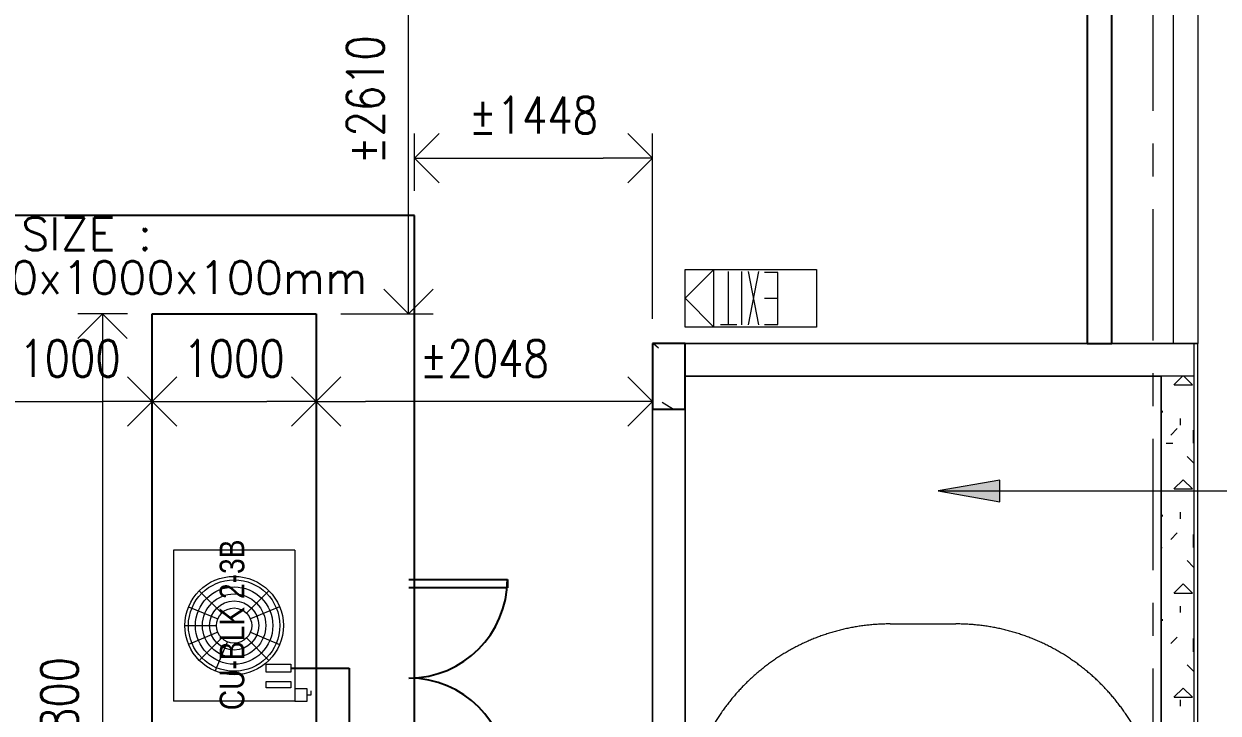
# Model space of a CAD drawing. Header units: millimetres. Extents: x 401980 to 1130603, y 21610 to 442280.
# Drawn here: x 927884 to 935162, y 128677 to 132878 of the extents above; entities that cross this region are included whole.
import ezdxf
from ezdxf.lldxf.tags import DXFTag

# ---------------------------------------------------------------- set-up
doc = ezdxf.new("R2010")
doc.units = ezdxf.units.MM
doc.header["$LTSCALE"] = 100
doc.linetypes.add('IDA - Grid Line', pattern=[14, 8, -2, 2, -2])
doc.linetypes.add('IDA_Stair Clear', pattern=[675, 400, -137.5, 0, -137.5])
for name, color, linetype, lineweight in [('A-_ANOT----_A-2', 8, 'Continuous', 25), ('A-_ANOT----_D-1', 8, 'Continuous', 9), ('A-_DETA----_ED-1', 8, 'Continuous', 9), ('A-_DETA----_ED-2', 8, 'IDA_Stair Clear', 9), ('A-_FLOR----_E', 8, 'Continuous', 9), ('A-_WALL----_E', 8, 'Continuous', 9), ('A-_WALL----_E-1', 8, 'Continuous', 18), ('A-_WALL----_H-2', 8, 'Continuous', 9), ('A-_WALLPRTN_E-1', 8, 'Continuous', 18), ('E-_LIGT----_E', 8, 'Continuous', 9), ('M-ACMV TEXT', 8, 'Continuous', 5), ('M-ACMV_Control Panel', 8, 'Continuous', 20), ('S-_ANOTGRID_E-1', 8, 'IDA - Grid Line', 9), ('S-_COLN----_E-1', 8, 'Continuous', 9), ('S-_COLN----_E-2', 8, 'Continuous', 25), ('S-_STRC----_E', 8, 'Continuous', 9)]:
    doc.layers.add(name, color=color, linetype=linetype, lineweight=lineweight)
for name, color, linetype in [('E-P-Iso-DB', 1, 'Continuous'), ('FENCE LINE', 8, 'S-FENCE'), ('M-_ACON-MVEN-_N', 8, 'Continuous'), ('M-ACMV_Plinth', 5, 'Continuous'), ('M-ACMV_Ref Pipe', 134, '500-1-RP')]:
    doc.layers.add(name, color=color, linetype=linetype)
doc.styles.add('Arial Narrow', font='ARIALN.TTF', dxfattribs={"height": 250})
doc.styles.add('TITLE BLOCK$0$TB TXT', font='romans.shx')
doc.styles.add('TW_Romans', font='romans.shx', dxfattribs={"width": 0.8})
doc.linetypes.add('500-1-RP', pattern='A,0.75,-0.5,0.75,-0.5,0.75,-0.5,0.75,-1.7,["RP",Standard,S=1,R=0,X=-1,Y=-0.5],-1.7', length=7.9)
tags = doc.linetypes.add('S-FENCE', pattern='A,0.3,-0.1,["/",Standard,S=0.1,R=0,X=-0.05,Y=-0.05],-0.1', length=0.5).pattern_tags.tags
tags[15:16] = [DXFTag(74, 4), DXFTag(75, 0), DXFTag(340, '0'), DXFTag(46, 1.0), DXFTag(50, 0.0), DXFTag(44, 0.0), DXFTag(45, 0.0)]
tags[4:5] = [DXFTag(74, 4), DXFTag(75, 0), DXFTag(340, '0'), DXFTag(46, 1.0), DXFTag(50, 0.0), DXFTag(44, 0.0), DXFTag(45, 0.0)]

# ---------------------------------------------------------------- blocks, each defined once
blk = doc.blocks.new('_Open90')
at = {"color": 0, "linetype": 'ByBlock', "lineweight": -2}
for p, q in [((-0.5, 0.5), (0, 0)), ((0, 0), (-1, 0)), ((0, 0), (-0.5, -0.5))]:
    blk.add_line(p, q, dxfattribs=at)
blk = doc.blocks.new('Archi 3')
at = {"layer": 'A-_ANOT----_D-1'}
blk.add_hatch(color=8, dxfattribs=at).paths.add_polyline_path([(933455.8, 130031.9), (933830.8, 129965.8), (933830.8, 130098)])
blk.add_hatch(color=8, dxfattribs=at).paths.add_polyline_path([(933455.8, 130031.9), (933830.8, 129965.8), (933830.8, 130098)])
at = {"color": 8}
for p, q in [((934364, 158110.7), (934364, 130930.7)), ((934514, 130930.7), (934514, 158110.7)), ((934364, 130930.7), (934514, 130930.7))]:
    blk.add_line(p, q, dxfattribs=at)
at = {"layer": 'A-_ANOT----_A-2', "color": 8, "lineweight": 13}
for p, q in [((930227.7, 131411), (930227.7, 133420.7)), ((930265.6, 131861), (930265.6, 132209.5)), ((931714, 131080.7), (931714, 132209.5)), ((930565.6, 132059.5), (931414, 132059.5)), ((928515.6, 131111), (928214, 131111)), ((929815.6, 131111), (930377.7, 131111)), ((928665.6, 131061), (928665.6, 130426.3)), ((928665.6, 131061), (928665.6, 130426.3)), ((929665.6, 131061), (929665.6, 130426.3)), ((928364, 130811), (928364, 126611)), ((931714, 130780.7), (931714, 130426.3)), ((927965.6, 130576.3), (928365.6, 130576.3)), ((928965.6, 130576.3), (929365.6, 130576.3)), ((929665.6, 130593.6), (929665.6, 130426.3)), ((931414, 130576.3), (929965.6, 130576.3))]:
    blk.add_line(p, q, dxfattribs=at)
at = {"layer": 'A-_ANOT----_D-1', "color": 8}
for p, q in [((933830.8, 130098), (933455.8, 130031.9)), ((933830.8, 130098), (933455.8, 130031.9)), ((933830.8, 129965.8), (933830.8, 130098)), ((933830.8, 129965.8), (933830.8, 130098)), ((933455.8, 130031.9), (933830.8, 129965.8)), ((933455.8, 130031.9), (935623.7, 130031.9)), ((933455.8, 130031.9), (933830.8, 129965.8)), ((933455.8, 130031.9), (935623.7, 130031.9))]:
    blk.add_line(p, q, dxfattribs=at)
at = {"layer": 'A-_DETA----_ED-1', "color": 8}
for p, q in [((932178.9, 131046), (932178.9, 131368.4)), ((932258.9, 131043.4), (932258.9, 131368.4)), ((932362.8, 131043.4), (932299.9, 131368.4)), ((932299.9, 131043.4), (932362.8, 131368.4)), ((932477.8, 131363.2), (932397.8, 131363.2)), ((932477.8, 131045.7), (932477.8, 131363.2)), ((932397.8, 131205.7), (932477.8, 131205.7)), ((932128.9, 131046), (932228.9, 131046)), ((932397.8, 131045.7), (932477.8, 131045.7))]:
    blk.add_line(p, q, dxfattribs=at)
at = {"layer": 'A-_DETA----_ED-2', "color": 8}
blk.add_line((933164, 129220.7), (933564, 129220.7), dxfattribs=at)
for centre, start, end in [((933164, 127970.7), 90, 180), ((933564, 127970.7), 0, 90)]:
    blk.add_arc(centre, 1250, start, end, dxfattribs=at)
at = {"layer": 'A-_FLOR----_E', "color": 8}
for p, q in [((931714, 123245.7), (931714, 130930.7)), ((931714, 130930.7), (935014, 130930.7))]:
    blk.add_line(p, q, dxfattribs=at)
at = {"layer": 'A-_WALL----_E', "color": 8}
for p, q in [((934889, 130930.7), (934889, 133595.7)), ((935039, 133445.7), (935039, 130930.7)), ((934889, 130930.7), (935039, 130930.7)), ((935014, 130930.7), (935014, 130730.7)), ((935014, 130730.7), (934814, 130730.7)), ((935014, 130730.7), (935014, 127945.7))]:
    blk.add_line(p, q, dxfattribs=at)
at = {"layer": 'A-_WALL----_E-1', "color": 8}
for p, q in [((934814, 130730.7), (934814, 127945.7)), ((935039, 127945.7), (935039, 130730.7))]:
    blk.add_line(p, q, dxfattribs=at)
at = {"layer": 'A-_WALL----_H-2', "color": 8, "linetype": 'Continuous'}
for p, q in [((934892.8, 130678.9), (934944.5, 130730.7)), ((935005.1, 130678.9), (934953.3, 130730.7)), ((934892.9, 130679), (935005.1, 130679)), ((934823.4, 130510.3), (934823.4, 130520.2)), ((934873, 130371.4), (934912.7, 130411.1)), ((934932.5, 130433.3), (934932.5, 130473)), ((935011.9, 130321.8), (935011.9, 130401.2)), ((935014, 130399), (935011.9, 130401.1)), ((934845.3, 130321.8), (934885, 130321.8)), ((935011.9, 130321.8), (935014, 130323.9)), ((935011.9, 130202.7), (934972.2, 130242.4)), ((934892.8, 130043.9), (934948.9, 130100.1)), ((934892.9, 130044), (935005.1, 130044)), ((935005.1, 130043.9), (934948.9, 130100.1)), ((934932.5, 129861.8), (934932.5, 129901.5)), ((934823.4, 129875.3), (934823.4, 129885.2)), ((934873, 129736.4), (934912.7, 129776.1)), ((935011.9, 129686.8), (935011.9, 129766.2)), ((935014, 129764), (935011.9, 129766.1)), ((934814, 129686.8), (934821.5, 129686.8)), ((935011.9, 129686.8), (935014, 129688.9)), ((935011.9, 129567.7), (934972.2, 129607.4)), ((934892.8, 129408.9), (934948.9, 129465.1)), ((935005.1, 129408.9), (934948.9, 129465.1)), ((934892.9, 129409), (935005.1, 129409)), ((934932.5, 129290.3), (934932.5, 129330)), ((934823.4, 129240.3), (934823.4, 129250.2)), ((934873, 129101.4), (934912.7, 129141.1)), ((935011.9, 129051.8), (935011.9, 129131.2)), ((935014, 129129), (935011.9, 129131.1)), ((935011.9, 129051.8), (935014, 129053.9)), ((935011.9, 128932.7), (934972.2, 128972.4)), ((934892.8, 128773.9), (934948.9, 128830.1)), ((935005.1, 128773.9), (934948.9, 128830.1)), ((934892.9, 128774), (935005.1, 128774)), ((934932.5, 128718.8), (934932.5, 128758.5))]:
    blk.add_line(p, q, dxfattribs=at)
at = {"layer": 'A-_WALLPRTN_E-1', "color": 8}
for p, q in [((932014, 130930.7), (931714, 130930.7)), ((933114, 130930.7), (932014, 130930.7)), ((935014, 130930.7), (933114, 130930.7)), ((935039, 130930.7), (935014, 130930.7)), ((935039, 130730.7), (935039, 130930.7)), ((931714, 130730.7), (931714, 124745.7)), ((931914, 130730.7), (932014, 130730.7)), ((931914, 124745.7), (931914, 130730.7)), ((932014, 130730.7), (933114, 130730.7)), ((933114, 130730.7), (934814, 130730.7))]:
    blk.add_line(p, q, dxfattribs=at)
at = {"layer": 'E-_LIGT----_E', "color": 8}
for p, q in [((932089, 131380.7), (931914, 131205.7)), ((931914, 131030.7), (931914, 131380.7)), ((931914, 131380.7), (932714, 131380.7)), ((932089, 131030.7), (932089, 131380.7)), ((932714, 131380.7), (932714, 131030.7)), ((931914, 131205.7), (932089, 131030.7)), ((932714, 131030.7), (931914, 131030.7))]:
    blk.add_line(p, q, dxfattribs=at)
at = {"layer": 'FENCE LINE', "color": 8, "ltscale": 2500}
for p, q in [((930265.6, 131711), (926465.6, 131711)), ((930265.6, 125371), (930265.6, 131711))]:
    blk.add_line(p, q, dxfattribs=at)
at = {"layer": 'FENCE LINE', "color": 8}
for p, q in [((930230.6, 129490.8), (930830.6, 129490.8)), ((930830.6, 129490.8), (930830.6, 129440.8)), ((930830.6, 129440.8), (930230.6, 129440.8))]:
    blk.add_line(p, q, dxfattribs=at)
for centre, start, end in [((930230.6, 129490.8), 270, 0), ((930230.6, 128290.8), 0, 90)]:
    blk.add_arc(centre, 600, start, end, dxfattribs=at)
at = {"layer": 'M-_ACON-MVEN-_N', "color": 8, "linetype": 'ByBlock', "lineweight": 0, "ltscale": 100}
for p, q in [((929535.6, 129671), (928795.6, 129671)), ((928795.6, 129671), (928795.6, 128751)), ((929535.6, 129671), (929535.6, 128751)), ((928953.5, 129423.1), (929089.8, 129286.7)), ((929241.3, 129286.7), (929377.7, 129423.1)), ((928888.4, 129325.8), (929066.6, 129252)), ((929442.8, 129325.8), (929264.6, 129252)), ((928865.6, 129211), (929058.4, 129211)), ((929066.6, 129170), (928888.4, 129096.2)), ((928953.5, 128998.8), (929089.8, 129135.2)), ((929050.8, 128933.8), (929124.6, 129112)), ((929241.3, 129135.2), (929377.7, 128998.8)), ((929264.6, 129170), (929442.8, 129096.2)), ((929535.6, 128751), (928795.6, 128751))]:
    blk.add_line(p, q, dxfattribs=at)
at = {"layer": 'M-_ACON-MVEN-_N', "color": 8, "lineweight": 0}
for points in [[(929360.6, 128976), (929510.6, 128976), (929510.6, 128926), (929360.6, 128926)], [(929360.6, 128869.7), (929510.6, 128869.7), (929510.6, 128832.2), (929360.6, 128832.2)]]:
    blk.add_lwpolyline(points, close=True, dxfattribs=at)
at = {"layer": 'M-_ACON-MVEN-_N', "color": 8, "linetype": 'ByBlock', "lineweight": 0, "ltscale": 100}
for radius in [300, 278.6, 235.7, 192.9, 192.9, 150, 107.1]:
    blk.add_circle((929165.6, 129211), radius, dxfattribs=at)
at = {"layer": 'M-ACMV_Control Panel', "color": 8, "lineweight": 0}
blk.add_lwpolyline([(929535.6, 128826), (929535.6, 128751), (929610.6, 128751), (929610.6, 128826)], close=True, dxfattribs=at)
blk.add_lwpolyline([(929610.6, 128788.5), (929635.6, 128788.5), (929635.6, 128813.5)], dxfattribs=at)
at = {"layer": 'M-ACMV_Plinth', "color": 8}
for p, q in [((928665.6, 126311), (928665.6, 131111)), ((928665.6, 131111), (929665.6, 131111)), ((928665.6, 126311), (928665.6, 131111)), ((928665.6, 131111), (929665.6, 131111)), ((929665.6, 131111), (929665.6, 126311)), ((929665.6, 131111), (929665.6, 126311))]:
    blk.add_line(p, q, dxfattribs=at)
at = {"layer": 'M-ACMV_Ref Pipe', "color": 8, "ltscale": 0.25}
for p, q in [((929510.6, 128951), (929865.6, 128951)), ((929865.6, 128951), (929865.6, 126111))]:
    blk.add_line(p, q, dxfattribs=at)
at = {"layer": 'S-_ANOTGRID_E-1', "color": 8}
blk.add_line((934764, 203149), (934764, 100313.8), dxfattribs=at)
at = {"layer": 'S-_COLN----_E-1', "color": 8, "linetype": 'Continuous'}
for p, q in [((931720.4, 130930.7), (931750.8, 130902.8)), ((931774.8, 130573.5), (931842.1, 130530.7))]:
    blk.add_line(p, q, dxfattribs=at)
at = {"layer": 'S-_COLN----_E-2', "color": 8}
for p, q in [((931914, 130930.7), (931714, 130930.7)), ((931714, 130930.7), (931714, 130530.7)), ((931914, 130530.7), (931914, 130930.7)), ((931714, 130530.7), (931914, 130530.7))]:
    blk.add_line(p, q, dxfattribs=at)
at = {"layer": 'S-_STRC----_E', "color": 8}
for p, q in [((931914, 130730.7), (931914, 127595.7)), ((934814, 130730.7), (931914, 130730.7)), ((934814, 127320.7), (934814, 130730.7))]:
    blk.add_line(p, q, dxfattribs=at)
at = {"layer": 'A-_ANOT----_A-2', "color": 8, "lineweight": 13, "xscale": 300, "yscale": 300, "zscale": 300}
for p, rotation in [((930265.6, 132059.5), 180), ((930227.7, 131111), 270), ((928364, 131111), 90), ((927665.6, 130576.3), 180), ((928665.6, 130576.3), 180), ((929665.6, 130576.3), 180)]:
    blk.add_blockref('_Open90', p, dxfattribs=dict(at, rotation=rotation))
for p in [(931714, 132059.5), (928665.6, 130576.3), (929665.6, 130576.3), (931714, 130576.3)]:
    blk.add_blockref('_Open90', p, dxfattribs=at)
at = {"layer": 'A-_ANOT----_A-2', "color": 8, "char_height": 225, "attachment_point": 5, "rotation": 90, "style": 'TW_Romans'}
for s, insert in [('%%P2610', (929965.2, 132415.8)), ('4800', (928101.5, 128711))]:
    blk.add_mtext(s, dxfattribs=dict(at, insert=insert))
at = {"layer": 'A-_ANOT----_A-2', "color": 8, "char_height": 225, "attachment_point": 5, "style": 'TW_Romans'}
for s, insert in [('%%P1448', (930989.8, 132322)), ('1000', (928165.6, 130838.8)), ('1000', (929165.6, 130838.8)), ('%%P2048', (930689.8, 130838.8))]:
    blk.add_mtext(s, dxfattribs=dict(at, insert=insert))
at = {"layer": 'M-ACMV TEXT', "color": 8, "style": 'TITLE BLOCK$0$TB TXT'}
for s, p in [('PLINTH SIZE :', (926822.3, 131498.7)), ('2x 4800x1000x100mm', (926831.8, 131232))]:
    blk.add_text(s, height=200, dxfattribs=at).set_placement(p)
at = {"layer": 'M-ACMV TEXT', "color": 8, "style": 'Arial Narrow'}
blk.add_text('CU-BLK 2-3B', height=150, rotation=90, dxfattribs=at).set_placement((929227.6, 128694.8))

msp = doc.modelspace()

# ---------------------------------------------------------------- block references
at = {"layer": 'E-P-Iso-DB', "color": 8}
msp.add_blockref('Archi 3', (0, 0), dxfattribs=at)

doc.saveas('drawing.dxf')
